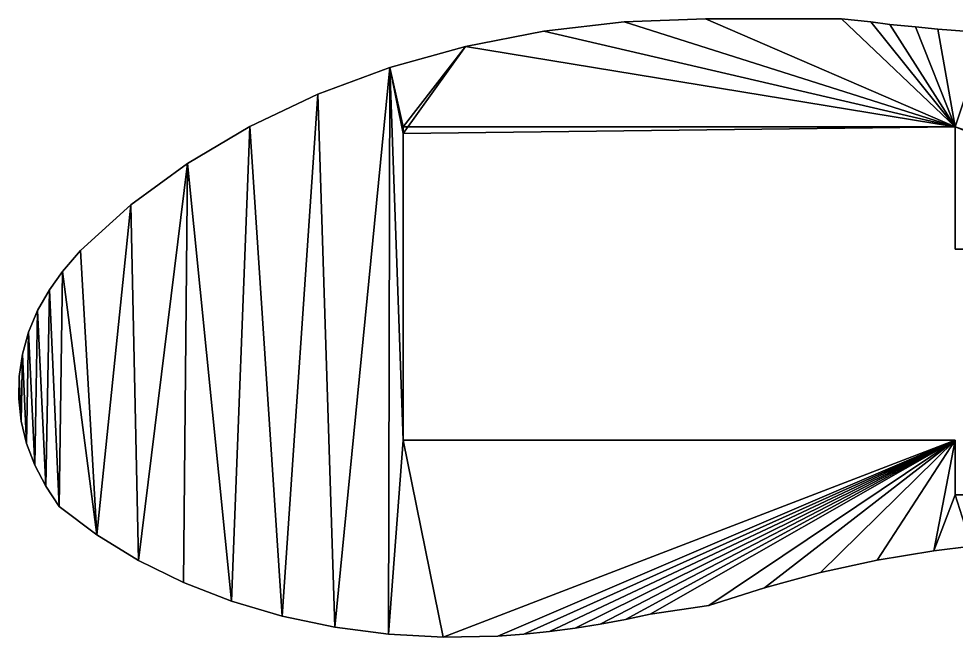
# Model space of a CAD drawing. Header units: metres. Extents: x 120 to 358, y 45 to 267.
# Drawn here: x 119.9 to 242.2, y 185.9 to 266.5 of the extents above; entities that cross this region are included whole.
import ezdxf

# ---------------------------------------------------------------- set-up
doc = ezdxf.new("R2010")
doc.units = ezdxf.units.M

msp = doc.modelspace()

# ---------------------------------------------------------------- meshes
at = {"layer": 'Layer0'}
mesh = msp.add_polyface(dxfattribs=at)
corners = [(120.27, 214.07, 5), (120, 219.92, 5), (119.95, 216.99, 5), (120.43, 222.83, 5), (120.97, 211.18, 5), (121.24, 225.71, 5), (122.04, 208.36, 5), (122.41, 228.51, 5), (123.47, 205.61, 5), (123.94, 231.23, 5), (125.24, 202.97, 5), (125.65, 233.62, 5), (130.14, 199.26, 5), (128.01, 236.32, 5), (134.55, 242.27, 5), (135.55, 195.94, 5), (141.94, 247.69, 5), (141.43, 193.05, 5), (147.7, 190.62, 5), (150.09, 252.52, 5), (154.3, 188.67, 5), (158.93, 256.7, 5), (161.15, 187.23, 5), (168.33, 260.19, 5), (168.17, 186.31, 5), (170.06, 211.61, 5), (175.29, 185.92, 5), (242.06, 211.61, 5), (182.43, 186.07, 5), (185.8, 186.32, 5), (189.16, 186.66, 5), (192.49, 187.09, 5), (195.79, 187.62, 5), (199.07, 188.24, 5), (202.3, 188.95, 5), (209.96, 190.08, 5), (217.19, 192.38, 5), (224.52, 194.34, 5), (231.89, 195.95, 5), (239.29, 197.2, 5), (242.06, 204.49, 5), (282.06, 236.49, 5), (242.06, 252.47, 5), (242.06, 236.49, 5), (257.67, 247.31, 5), (246.14, 264.72, 5), (250.17, 264.52, 5), (252.05, 264.12, 5), (287.23, 247.31, 5), (287.23, 236.49, 5), (307.18, 239.86, 5), (290.01, 247.31, 5), (290.01, 240.5, 5), (299.17, 247.31, 5), (299.17, 261.81, 5), (316.67, 255.04, 5), (315.04, 256.06, 5), (244.19, 197.8, 5), (282.06, 204.49, 5), (246.75, 198.1, 5), (254.27, 198.65, 5), (261.84, 198.85, 5), (264.83, 198.78, 5), (274.79, 198.69, 5), (316.03, 198.69, 5), (282.06, 222.04, 5), (284.3, 222.04, 5), (338.22, 220.15, 5), (324.61, 200.17, 5), (332.95, 202.61, 5), (340.43, 206.65, 5), (347.85, 235.57, 5), (346.67, 212.09, 5), (351.34, 218.64, 5), (352.33, 232.77, 5), (354.18, 225.96, 5), (352.58, 235.11, 5), (353.91, 241.31, 5), (355.06, 233.65, 5), (257.67, 261.81, 5), (331.88, 264.08, 5), (320.55, 258.5, 5), (327, 259.51, 5), (333.49, 258.81, 5), (339.5, 260.24, 5), (339.57, 256.45, 5), (345.93, 254.97, 5), (344.84, 252.61, 5), (348.09, 248.58, 5), (350.82, 248.55, 5), (348.94, 247.52, 5), (351.58, 241.55, 5), (170.06, 252.47, 5), (178.21, 262.95, 5), (170.06, 251.61, 5), (188.44, 264.94, 5), (198.91, 266.15, 5), (209.5, 266.55, 5), (227.25, 266.55, 5), (231.06, 266.13, 5), (233.53, 265.81, 5), (236.89, 265.51, 5), (239.82, 265.2, 5)]
mesh.append_faces([[corners[k] for k in face] for face in [(0, 1, 2), (41, 42, 43), (48, 41, 49), (50, 51, 52), (77, 75, 78), (92, 25, 94)]], dxfattribs={"vtx0": -1})
mesh.append_faces([[corners[k] for k in face] for face in [(1, 0, 3), (3, 4, 5), (5, 6, 7), (7, 8, 9), (9, 10, 11), (11, 12, 13), (13, 12, 14), (14, 15, 16), (16, 18, 19), (19, 20, 21), (21, 22, 23), (25, 26, 27), (27, 39, 40), (45, 44, 46), (46, 44, 47), (44, 41, 48), (51, 50, 53), (53, 50, 54), (57, 40, 39), (40, 57, 58), (58, 64, 65), (65, 64, 66), (66, 64, 67), (67, 70, 71), (71, 73, 74), (74, 75, 76), (47, 79, 80), (79, 47, 44), (80, 83, 84), (84, 85, 86), (86, 88, 89), (89, 91, 77), (23, 92, 93), (93, 42, 95), (95, 42, 96), (96, 42, 97), (97, 42, 98), (98, 42, 99), (99, 42, 100), (100, 42, 101), (101, 42, 102), (102, 42, 45)]], dxfattribs={"vtx0": -1, "vtx1": -1})
mesh.append_faces([[corners[k] for k in face] for face in [(23, 24, 25), (42, 41, 44), (42, 44, 45), (76, 75, 77), (80, 54, 56), (56, 54, 50), (92, 23, 25)]], dxfattribs={"vtx0": -1, "vtx1": -1, "vtx2": -1})
mesh.append_faces([[corners[k] for k in face] for face in [(3, 0, 4), (5, 4, 6), (7, 6, 8), (9, 8, 10), (11, 10, 12), (14, 12, 15), (16, 15, 17), (16, 17, 18), (19, 18, 20), (21, 20, 22), (23, 22, 24), (25, 24, 26), (27, 26, 28), (27, 28, 29), (27, 29, 30), (27, 30, 31), (27, 31, 32), (27, 32, 33), (27, 33, 34), (27, 34, 35), (27, 35, 36), (27, 36, 37), (27, 37, 38), (27, 38, 39), (58, 57, 59), (58, 59, 60), (58, 60, 61), (58, 61, 62), (58, 62, 63), (58, 63, 64), (67, 64, 68), (67, 68, 69), (67, 69, 70), (71, 70, 72), (71, 72, 73), (74, 73, 75), (80, 79, 54), (80, 56, 81), (80, 81, 82), (80, 82, 83), (84, 83, 85), (86, 85, 87), (86, 87, 88), (89, 88, 90), (89, 90, 91), (77, 91, 76), (93, 92, 42)]], dxfattribs={"vtx0": -1, "vtx2": -1})
mesh.append_faces([[corners[k] for k in face] for face in [(55, 56, 50)]], dxfattribs={"vtx1": -1})
mesh = msp.add_polyface(dxfattribs=at)
corners = [(331.88, 264.08), (257.67, 261.81), (252.05, 264.12), (299.17, 261.81), (315.04, 256.06), (299.17, 247.31), (307.18, 239.86), (320.55, 258.5), (327, 259.51), (333.49, 258.81), (339.5, 260.24), (339.57, 256.45), (345.93, 254.97), (344.84, 252.61), (348.09, 248.58), (350.82, 248.55), (348.94, 247.52), (351.58, 241.55), (353.91, 241.31), (352.58, 235.11), (120, 219.92), (120.27, 214.07), (119.95, 216.99), (120.43, 222.83), (120.97, 211.18), (121.24, 225.71), (122.04, 208.36), (122.41, 228.51), (123.47, 205.61), (123.94, 231.23), (125.24, 202.97), (125.65, 233.62), (130.14, 199.26), (128.01, 236.32), (134.55, 242.27), (135.55, 195.94), (141.94, 247.69), (141.43, 193.05), (147.7, 190.62), (150.09, 252.52), (154.3, 188.67), (158.93, 256.7), (161.15, 187.23), (168.33, 260.19), (168.17, 186.31), (170.06, 211.61), (175.29, 185.92), (170.06, 251.61), (242.06, 211.61), (182.43, 186.07), (185.8, 186.32), (189.16, 186.66), (192.49, 187.09), (195.79, 187.62), (199.07, 188.24), (202.3, 188.95), (209.96, 190.08), (217.19, 192.38), (224.52, 194.34), (231.89, 195.95), (239.29, 197.2), (242.06, 204.49), (244.19, 197.8), (282.06, 204.49), (246.75, 198.1), (254.27, 198.65), (261.84, 198.85), (264.83, 198.78), (274.79, 198.69), (316.03, 198.69), (284.3, 222.04), (338.22, 220.15), (324.61, 200.17), (332.95, 202.61), (340.43, 206.65), (347.85, 235.57), (346.67, 212.09), (351.34, 218.64), (352.33, 232.77), (354.18, 225.96), (355.06, 233.65), (316.67, 255.04), (178.21, 262.95), (242.06, 252.47), (188.44, 264.94), (198.91, 266.15), (209.5, 266.55), (227.25, 266.55), (231.06, 266.13), (233.53, 265.81), (236.89, 265.51), (239.82, 265.2), (246.14, 264.72), (282.06, 222.04), (290.01, 240.5), (290.01, 247.31), (282.06, 236.49), (242.06, 236.49), (257.67, 247.31), (250.17, 264.52), (287.23, 247.31), (287.23, 236.49)]
mesh.append_faces([[corners[k] for k in face] for face in [(20, 21, 22), (79, 18, 80), (70, 63, 93), (5, 94, 95), (83, 96, 97), (96, 100, 101)]], dxfattribs={"vtx0": -1})
mesh.append_faces([[corners[k] for k in face] for face in [(0, 1, 2), (1, 0, 3), (3, 4, 5), (4, 0, 7), (7, 0, 8), (8, 0, 9), (9, 10, 11), (11, 12, 13), (13, 12, 14), (14, 15, 16), (16, 15, 17), (17, 18, 19), (21, 23, 24), (24, 25, 26), (26, 27, 28), (28, 29, 30), (30, 31, 32), (32, 34, 35), (35, 36, 37), (37, 36, 38), (38, 39, 40), (40, 41, 42), (42, 43, 44), (44, 45, 46), (45, 43, 47), (46, 48, 49), (49, 48, 50), (50, 48, 51), (51, 48, 52), (52, 48, 53), (53, 48, 54), (54, 48, 55), (55, 48, 56), (56, 48, 57), (57, 48, 58), (58, 48, 59), (59, 48, 60), (60, 61, 62), (62, 63, 64), (64, 63, 65), (65, 63, 66), (66, 63, 67), (67, 63, 68), (68, 63, 69), (69, 71, 72), (72, 71, 73), (73, 71, 74), (74, 75, 76), (76, 75, 77), (77, 78, 79), (82, 47, 43), (47, 82, 83), (94, 5, 6), (98, 2, 1)]], dxfattribs={"vtx0": -1, "vtx1": -1})
mesh.append_faces([[corners[k] for k in face] for face in [(3, 0, 4), (5, 4, 6), (44, 43, 45), (69, 63, 70), (79, 19, 18), (96, 83, 98), (98, 83, 92)]], dxfattribs={"vtx0": -1, "vtx1": -1, "vtx2": -1})
mesh.append_faces([[corners[k] for k in face] for face in [(9, 0, 10), (11, 10, 12), (14, 12, 15), (17, 15, 18), (21, 20, 23), (24, 23, 25), (26, 25, 27), (28, 27, 29), (30, 29, 31), (32, 31, 33), (32, 33, 34), (35, 34, 36), (38, 36, 39), (40, 39, 41), (42, 41, 43), (46, 45, 48), (60, 48, 61), (62, 61, 63), (69, 70, 71), (74, 71, 75), (77, 75, 78), (79, 78, 19), (83, 82, 84), (83, 84, 85), (83, 85, 86), (83, 86, 87), (83, 87, 88), (83, 88, 89), (83, 89, 90), (83, 90, 91), (83, 91, 92), (98, 92, 99), (98, 99, 2), (96, 98, 100)]], dxfattribs={"vtx0": -1, "vtx2": -1})
mesh.append_faces([[corners[k] for k in face] for face in [(81, 6, 4)]], dxfattribs={"vtx1": -1})
mesh = msp.add_polyface(dxfattribs=at)
corners = [(198.91, 266.15, 5), (209.5, 266.55), (198.91, 266.15), (209.5, 266.55, 5)]
mesh.append_faces([[corners[k] for k in face] for face in [(0, 1, 2), (1, 0, 3)]], dxfattribs={"vtx0": -1})
mesh = msp.add_polyface(dxfattribs=at)
corners = [(209.5, 266.55, 5), (227.25, 266.55), (209.5, 266.55), (227.25, 266.55, 5)]
mesh.append_faces([[corners[k] for k in face] for face in [(0, 1, 2), (1, 0, 3)]], dxfattribs={"vtx0": -1})
mesh = msp.add_polyface(dxfattribs=at)
corners = [(227.25, 266.55, 5), (231.06, 266.13), (227.25, 266.55), (231.06, 266.13, 5)]
mesh.append_faces([[corners[k] for k in face] for face in [(0, 1, 2), (1, 0, 3)]], dxfattribs={"vtx0": -1})
mesh = msp.add_polyface(dxfattribs=at)
corners = [(188.44, 264.94, 5), (198.91, 266.15), (188.44, 264.94), (198.91, 266.15, 5)]
mesh.append_faces([[corners[k] for k in face] for face in [(0, 1, 2), (1, 0, 3)]], dxfattribs={"vtx0": -1})
mesh = msp.add_polyface(dxfattribs=at)
corners = [(231.06, 266.13, 5), (233.53, 265.81), (231.06, 266.13), (233.53, 265.81, 5)]
mesh.append_faces([[corners[k] for k in face] for face in [(0, 1, 2), (1, 0, 3)]], dxfattribs={"vtx0": -1})
mesh = msp.add_polyface(dxfattribs=at)
corners = [(233.53, 265.81, 5), (236.89, 265.51), (233.53, 265.81), (236.89, 265.51, 5)]
mesh.append_faces([[corners[k] for k in face] for face in [(0, 1, 2), (1, 0, 3)]], dxfattribs={"vtx0": -1})
mesh = msp.add_polyface(dxfattribs=at)
corners = [(236.89, 265.51, 5), (239.82, 265.2), (236.89, 265.51), (239.82, 265.2, 5)]
mesh.append_faces([[corners[k] for k in face] for face in [(0, 1, 2), (1, 0, 3)]], dxfattribs={"vtx0": -1})
mesh = msp.add_polyface(dxfattribs=at)
corners = [(178.21, 262.95, 5), (188.44, 264.94), (178.21, 262.95), (188.44, 264.94, 5)]
mesh.append_faces([[corners[k] for k in face] for face in [(0, 1, 2), (1, 0, 3)]], dxfattribs={"vtx0": -1})
mesh = msp.add_polyface(dxfattribs=at)
corners = [(239.82, 265.2, 5), (246.14, 264.72), (239.82, 265.2), (246.14, 264.72, 5)]
mesh.append_faces([[corners[k] for k in face] for face in [(0, 1, 2), (1, 0, 3)]], dxfattribs={"vtx0": -1})
mesh = msp.add_polyface(dxfattribs=at)
corners = [(168.33, 260.19, 5), (178.21, 262.95), (168.33, 260.19), (178.21, 262.95, 5)]
mesh.append_faces([[corners[k] for k in face] for face in [(0, 1, 2), (1, 0, 3)]], dxfattribs={"vtx0": -1})
mesh = msp.add_polyface(dxfattribs=at)
corners = [(158.93, 256.7, 5), (168.33, 260.19), (158.93, 256.7), (168.33, 260.19, 5)]
mesh.append_faces([[corners[k] for k in face] for face in [(0, 1, 2), (1, 0, 3)]], dxfattribs={"vtx0": -1})
mesh = msp.add_polyface(dxfattribs=at)
corners = [(150.09, 252.52, 5), (158.93, 256.7), (150.09, 252.52), (158.93, 256.7, 5)]
mesh.append_faces([[corners[k] for k in face] for face in [(0, 1, 2), (1, 0, 3)]], dxfattribs={"vtx0": -1})
mesh = msp.add_polyface(dxfattribs=at)
corners = [(141.94, 247.69, 5), (150.09, 252.52), (141.94, 247.69), (150.09, 252.52, 5)]
mesh.append_faces([[corners[k] for k in face] for face in [(0, 1, 2), (1, 0, 3)]], dxfattribs={"vtx0": -1})
mesh = msp.add_polyface(dxfattribs=at)
corners = [(242.06, 252.47, 5), (170.06, 252.47, 5), (170.06, 251.61, 5)]
mesh.append_faces([[corners[k] for k in face] for face in [(0, 1, 2)]])
mesh = msp.add_polyface(dxfattribs=at)
corners = [(242.06, 252.47, 5), (170.06, 251.61), (242.06, 252.47), (170.06, 251.61, 5)]
mesh.append_faces([[corners[k] for k in face] for face in [(0, 1, 2), (1, 0, 3)]], dxfattribs={"vtx0": -1})
mesh = msp.add_polyface(dxfattribs=at)
corners = [(242.06, 252.47, 5), (242.06, 236.49), (242.06, 236.49, 5), (242.06, 252.47)]
mesh.append_faces([[corners[k] for k in face] for face in [(0, 1, 2), (1, 0, 3)]], dxfattribs={"vtx0": -1})
mesh = msp.add_polyface(dxfattribs=at)
corners = [(170.06, 251.61), (170.06, 211.61, 5), (170.06, 211.61), (170.06, 251.61, 5)]
mesh.append_faces([[corners[k] for k in face] for face in [(0, 1, 2), (1, 0, 3)]], dxfattribs={"vtx0": -1})
mesh = msp.add_polyface(dxfattribs=at)
corners = [(134.55, 242.27, 5), (141.94, 247.69), (134.55, 242.27), (141.94, 247.69, 5)]
mesh.append_faces([[corners[k] for k in face] for face in [(0, 1, 2), (1, 0, 3)]], dxfattribs={"vtx0": -1})
mesh = msp.add_polyface(dxfattribs=at)
corners = [(128.01, 236.32, 5), (134.55, 242.27), (128.01, 236.32), (134.55, 242.27, 5)]
mesh.append_faces([[corners[k] for k in face] for face in [(0, 1, 2), (1, 0, 3)]], dxfattribs={"vtx0": -1})
mesh = msp.add_polyface(dxfattribs=at)
corners = [(128.01, 236.32, 5), (125.65, 233.62), (125.65, 233.62, 5), (128.01, 236.32)]
mesh.append_faces([[corners[k] for k in face] for face in [(0, 1, 2), (1, 0, 3)]], dxfattribs={"vtx0": -1})
mesh = msp.add_polyface(dxfattribs=at)
corners = [(282.06, 236.49, 5), (242.06, 236.49), (282.06, 236.49), (242.06, 236.49, 5)]
mesh.append_faces([[corners[k] for k in face] for face in [(0, 1, 2), (1, 0, 3)]], dxfattribs={"vtx0": -1})
mesh = msp.add_polyface(dxfattribs=at)
corners = [(125.65, 233.62, 5), (123.94, 231.23), (123.94, 231.23, 5), (125.65, 233.62)]
mesh.append_faces([[corners[k] for k in face] for face in [(0, 1, 2), (1, 0, 3)]], dxfattribs={"vtx0": -1})
mesh = msp.add_polyface(dxfattribs=at)
corners = [(123.94, 231.23, 5), (122.41, 228.51), (122.41, 228.51, 5), (123.94, 231.23)]
mesh.append_faces([[corners[k] for k in face] for face in [(0, 1, 2), (1, 0, 3)]], dxfattribs={"vtx0": -1})
mesh = msp.add_polyface(dxfattribs=at)
corners = [(122.41, 228.51, 5), (121.24, 225.71), (121.24, 225.71, 5), (122.41, 228.51)]
mesh.append_faces([[corners[k] for k in face] for face in [(0, 1, 2), (1, 0, 3)]], dxfattribs={"vtx0": -1})
mesh = msp.add_polyface(dxfattribs=at)
corners = [(121.24, 225.71, 5), (120.43, 222.83), (120.43, 222.83, 5), (121.24, 225.71)]
mesh.append_faces([[corners[k] for k in face] for face in [(0, 1, 2), (1, 0, 3)]], dxfattribs={"vtx0": -1})
mesh = msp.add_polyface(dxfattribs=at)
corners = [(120.43, 222.83, 5), (120, 219.92), (120, 219.92, 5), (120.43, 222.83)]
mesh.append_faces([[corners[k] for k in face] for face in [(0, 1, 2), (1, 0, 3)]], dxfattribs={"vtx0": -1})
mesh = msp.add_polyface(dxfattribs=at)
corners = [(120, 219.92, 5), (119.95, 216.99), (119.95, 216.99, 5), (120, 219.92)]
mesh.append_faces([[corners[k] for k in face] for face in [(0, 1, 2), (1, 0, 3)]], dxfattribs={"vtx0": -1})
mesh = msp.add_polyface(dxfattribs=at)
corners = [(119.95, 216.99, 5), (120.27, 214.07), (120.27, 214.07, 5), (119.95, 216.99)]
mesh.append_faces([[corners[k] for k in face] for face in [(0, 1, 2), (1, 0, 3)]], dxfattribs={"vtx0": -1})
mesh = msp.add_polyface(dxfattribs=at)
corners = [(120.27, 214.07, 5), (120.97, 211.18), (120.97, 211.18, 5), (120.27, 214.07)]
mesh.append_faces([[corners[k] for k in face] for face in [(0, 1, 2), (1, 0, 3)]], dxfattribs={"vtx0": -1})
mesh = msp.add_polyface(dxfattribs=at)
corners = [(170.06, 211.61), (242.06, 211.61, 5), (242.06, 211.61), (170.06, 211.61, 5)]
mesh.append_faces([[corners[k] for k in face] for face in [(0, 1, 2), (1, 0, 3)]], dxfattribs={"vtx0": -1})
mesh = msp.add_polyface(dxfattribs=at)
corners = [(242.06, 211.61), (242.06, 204.49, 5), (242.06, 204.49), (242.06, 211.61, 5)]
mesh.append_faces([[corners[k] for k in face] for face in [(0, 1, 2), (1, 0, 3)]], dxfattribs={"vtx0": -1})
mesh = msp.add_polyface(dxfattribs=at)
corners = [(120.97, 211.18, 5), (122.04, 208.36), (122.04, 208.36, 5), (120.97, 211.18)]
mesh.append_faces([[corners[k] for k in face] for face in [(0, 1, 2), (1, 0, 3)]], dxfattribs={"vtx0": -1})
mesh = msp.add_polyface(dxfattribs=at)
corners = [(122.04, 208.36, 5), (123.47, 205.61), (123.47, 205.61, 5), (122.04, 208.36)]
mesh.append_faces([[corners[k] for k in face] for face in [(0, 1, 2), (1, 0, 3)]], dxfattribs={"vtx0": -1})
mesh = msp.add_polyface(dxfattribs=at)
corners = [(123.47, 205.61, 5), (125.24, 202.97), (125.24, 202.97, 5), (123.47, 205.61)]
mesh.append_faces([[corners[k] for k in face] for face in [(0, 1, 2), (1, 0, 3)]], dxfattribs={"vtx0": -1})
mesh = msp.add_polyface(dxfattribs=at)
corners = [(242.06, 204.49, 5), (282.06, 204.49), (242.06, 204.49), (282.06, 204.49, 5)]
mesh.append_faces([[corners[k] for k in face] for face in [(0, 1, 2), (1, 0, 3)]], dxfattribs={"vtx0": -1})
mesh = msp.add_polyface(dxfattribs=at)
corners = [(130.14, 199.26, 5), (125.24, 202.97), (130.14, 199.26), (125.24, 202.97, 5)]
mesh.append_faces([[corners[k] for k in face] for face in [(0, 1, 2), (1, 0, 3)]], dxfattribs={"vtx0": -1})
mesh = msp.add_polyface(dxfattribs=at)
corners = [(135.55, 195.94, 5), (130.14, 199.26), (135.55, 195.94), (130.14, 199.26, 5)]
mesh.append_faces([[corners[k] for k in face] for face in [(0, 1, 2), (1, 0, 3)]], dxfattribs={"vtx0": -1})
mesh = msp.add_polyface(dxfattribs=at)
corners = [(239.29, 197.2, 5), (231.89, 195.95), (239.29, 197.2), (231.89, 195.95, 5)]
mesh.append_faces([[corners[k] for k in face] for face in [(0, 1, 2), (1, 0, 3)]], dxfattribs={"vtx0": -1})
mesh = msp.add_polyface(dxfattribs=at)
corners = [(244.19, 197.8, 5), (239.29, 197.2), (244.19, 197.8), (239.29, 197.2, 5)]
mesh.append_faces([[corners[k] for k in face] for face in [(0, 1, 2), (1, 0, 3)]], dxfattribs={"vtx0": -1})
mesh = msp.add_polyface(dxfattribs=at)
corners = [(141.43, 193.05, 5), (135.55, 195.94), (141.43, 193.05), (135.55, 195.94, 5)]
mesh.append_faces([[corners[k] for k in face] for face in [(0, 1, 2), (1, 0, 3)]], dxfattribs={"vtx0": -1})
mesh = msp.add_polyface(dxfattribs=at)
corners = [(231.89, 195.95, 5), (224.52, 194.34), (231.89, 195.95), (224.52, 194.34, 5)]
mesh.append_faces([[corners[k] for k in face] for face in [(0, 1, 2), (1, 0, 3)]], dxfattribs={"vtx0": -1})
mesh = msp.add_polyface(dxfattribs=at)
corners = [(224.52, 194.34, 5), (217.19, 192.38), (224.52, 194.34), (217.19, 192.38, 5)]
mesh.append_faces([[corners[k] for k in face] for face in [(0, 1, 2), (1, 0, 3)]], dxfattribs={"vtx0": -1})
mesh = msp.add_polyface(dxfattribs=at)
corners = [(147.7, 190.62, 5), (141.43, 193.05), (147.7, 190.62), (141.43, 193.05, 5)]
mesh.append_faces([[corners[k] for k in face] for face in [(0, 1, 2), (1, 0, 3)]], dxfattribs={"vtx0": -1})
mesh = msp.add_polyface(dxfattribs=at)
corners = [(217.19, 192.38, 5), (209.96, 190.08), (217.19, 192.38), (209.96, 190.08, 5)]
mesh.append_faces([[corners[k] for k in face] for face in [(0, 1, 2), (1, 0, 3)]], dxfattribs={"vtx0": -1})
mesh = msp.add_polyface(dxfattribs=at)
corners = [(154.3, 188.67, 5), (147.7, 190.62), (154.3, 188.67), (147.7, 190.62, 5)]
mesh.append_faces([[corners[k] for k in face] for face in [(0, 1, 2), (1, 0, 3)]], dxfattribs={"vtx0": -1})
mesh = msp.add_polyface(dxfattribs=at)
corners = [(209.96, 190.08, 5), (202.3, 188.95), (209.96, 190.08), (202.3, 188.95, 5)]
mesh.append_faces([[corners[k] for k in face] for face in [(0, 1, 2), (1, 0, 3)]], dxfattribs={"vtx0": -1})
mesh = msp.add_polyface(dxfattribs=at)
corners = [(161.15, 187.23, 5), (154.3, 188.67), (161.15, 187.23), (154.3, 188.67, 5)]
mesh.append_faces([[corners[k] for k in face] for face in [(0, 1, 2), (1, 0, 3)]], dxfattribs={"vtx0": -1})
mesh = msp.add_polyface(dxfattribs=at)
corners = [(202.3, 188.95, 5), (199.07, 188.24), (202.3, 188.95), (199.07, 188.24, 5)]
mesh.append_faces([[corners[k] for k in face] for face in [(0, 1, 2), (1, 0, 3)]], dxfattribs={"vtx0": -1})
mesh = msp.add_polyface(dxfattribs=at)
corners = [(168.17, 186.31, 5), (161.15, 187.23), (168.17, 186.31), (161.15, 187.23, 5)]
mesh.append_faces([[corners[k] for k in face] for face in [(0, 1, 2), (1, 0, 3)]], dxfattribs={"vtx0": -1})
mesh = msp.add_polyface(dxfattribs=at)
corners = [(192.49, 187.09, 5), (189.16, 186.66), (192.49, 187.09), (189.16, 186.66, 5)]
mesh.append_faces([[corners[k] for k in face] for face in [(0, 1, 2), (1, 0, 3)]], dxfattribs={"vtx0": -1})
mesh = msp.add_polyface(dxfattribs=at)
corners = [(195.79, 187.62, 5), (192.49, 187.09), (195.79, 187.62), (192.49, 187.09, 5)]
mesh.append_faces([[corners[k] for k in face] for face in [(0, 1, 2), (1, 0, 3)]], dxfattribs={"vtx0": -1})
mesh = msp.add_polyface(dxfattribs=at)
corners = [(199.07, 188.24, 5), (195.79, 187.62), (199.07, 188.24), (195.79, 187.62, 5)]
mesh.append_faces([[corners[k] for k in face] for face in [(0, 1, 2), (1, 0, 3)]], dxfattribs={"vtx0": -1})
mesh = msp.add_polyface(dxfattribs=at)
corners = [(175.29, 185.92, 5), (168.17, 186.31), (175.29, 185.92), (168.17, 186.31, 5)]
mesh.append_faces([[corners[k] for k in face] for face in [(0, 1, 2), (1, 0, 3)]], dxfattribs={"vtx0": -1})
mesh = msp.add_polyface(dxfattribs=at)
corners = [(182.43, 186.07, 5), (175.29, 185.92), (182.43, 186.07), (175.29, 185.92, 5)]
mesh.append_faces([[corners[k] for k in face] for face in [(0, 1, 2), (1, 0, 3)]], dxfattribs={"vtx0": -1})
mesh = msp.add_polyface(dxfattribs=at)
corners = [(185.8, 186.32, 5), (182.43, 186.07), (185.8, 186.32), (182.43, 186.07, 5)]
mesh.append_faces([[corners[k] for k in face] for face in [(0, 1, 2), (1, 0, 3)]], dxfattribs={"vtx0": -1})
mesh = msp.add_polyface(dxfattribs=at)
corners = [(189.16, 186.66, 5), (185.8, 186.32), (189.16, 186.66), (185.8, 186.32, 5)]
mesh.append_faces([[corners[k] for k in face] for face in [(0, 1, 2), (1, 0, 3)]], dxfattribs={"vtx0": -1})

doc.saveas('drawing.dxf')
